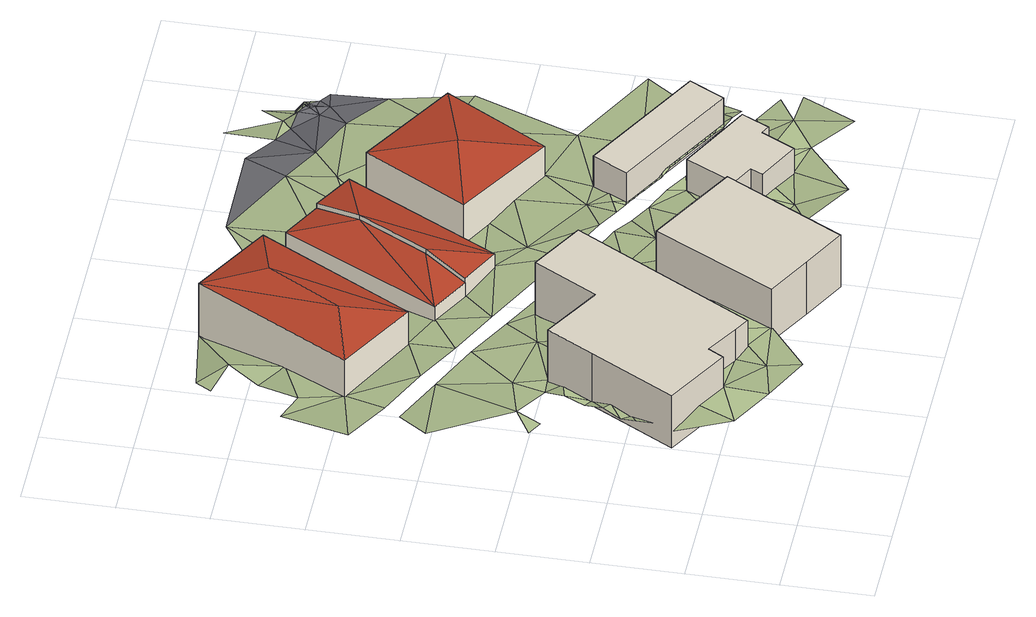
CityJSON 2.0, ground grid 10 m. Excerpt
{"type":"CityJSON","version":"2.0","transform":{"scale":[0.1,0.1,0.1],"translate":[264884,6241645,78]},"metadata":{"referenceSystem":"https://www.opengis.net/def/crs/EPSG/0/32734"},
"CityObjects":{
"building1":{"type":"Building","attributes":{"address":"101 Ritchie Street University Estate Cape Town","building":"house","building:levels":2,"building_height":6.9,"roof_height":94,"ground_height":85.1,"plus_code":"4FRW3F64+7GV"},"geometry":[{"type":"Solid","lod":"1","boundaries":[[[[0,1,2,3]],[[1,4,5,2]],[[4,6,7,5]],[[6,8,9,7]],[[8,10,11,9]],[[10,12,13,11]],[[12,14,15,13]],[[14,16,17,15]],[[16,18,19,17]],[[18,0,3,19]],[[3,2,5,7,9,11,13,15,17,19]],[[18,16,14,12,10,8,6,4,1,0]]]]}]},
"building2":{"type":"Building","attributes":{"address":"103 Ritchie Street University Estate Cape Town","building":"house","building:levels":2,"building_height":6.9,"roof_height":95.2,"ground_height":86.9,"plus_code":"4FRW3F64+7H8"},"geometry":[{"type":"Solid","lod":"1","boundaries":[[[[20,21,22,23]],[[21,24,25,22]],[[24,26,27,25]],[[26,28,29,27]],[[28,30,31,29]],[[30,20,23,31]],[[23,22,25,27,29,31]],[[30,28,26,24,21,20]]]]}]},
"building3":{"type":"Building","attributes":{"address":"70 Selbourne Road University Estate Cape Town","building":"house","building:levels":2,"building_height":6.9,"roof_height":89.1,"ground_height":80.5,"plus_code":"4FRW3F64+CGG"},"geometry":[{"type":"Solid","lod":"2","boundaries":[[[[32,33,34]],[[32,34,35]],[[32,35,36]],[[36,37,33]],[[36,33,32]],[[33,37,34]],[[38,39,36,35]],[[39,40,37,36]],[[40,41,34,37]],[[41,38,35,34]],[[41,40,39,38]]]],"semantics":{"surfaces":[{"type":"RoofSurface"},{"type":"WallSurface"},{"type":"GroundSurface"}],"values":[[0,0,0,0,0,0,1,1,1,1,2]]}}]},
"building4":{"type":"Building","attributes":{"address":"72 Selbourne Road University Estate Cape Town","building":"house","building:levels":1,"building_height":4.1,"roof_height":86.6,"ground_height":81.4,"plus_code":"4FRW3F64+CH4"},"geometry":[{"type":"Solid","lod":"2","boundaries":[[[[42,43,44]],[[45,46,47]],[[44,46,42]],[[42,46,45]],[[48,49,44,43]],[[49,50,46,44]],[[50,51,47,46]],[[51,52,45,47]],[[52,53,42,45]],[[53,48,43,42]],[[53,52,51,50,49,48]]]],"semantics":{"surfaces":[{"type":"RoofSurface"},{"type":"WallSurface"},{"type":"GroundSurface"}],"values":[[0,0,0,0,1,1,1,1,1,1,2]]}}]},
"building5":{"type":"Building","attributes":{"address":"72A Selbourne Road University Estate Cape Town","building":"house","building:levels":1,"building_height":4.1,"roof_height":86.7,"ground_height":82,"plus_code":"4FRW3F64+9JR"},"geometry":[{"type":"Solid","lod":"2","boundaries":[[[[54,55,56]],[[54,56,57]],[[55,58,56]],[[54,57,59]],[[60,61,56,58]],[[61,62,57,56]],[[62,63,59,57]],[[63,64,54,59]],[[64,65,55,54]],[[65,60,58,55]],[[65,64,63,62,61,60]]]],"semantics":{"surfaces":[{"type":"RoofSurface"},{"type":"WallSurface"},{"type":"GroundSurface"}],"values":[[0,0,0,0,1,1,1,1,1,1,2]]}}]},
"building6":{"type":"Building","attributes":{"building":"garage","building:levels":1,"building_height":4.1,"roof_height":91,"ground_height":86.4,"plus_code":"4FRW3F64+7MC"},"geometry":[{"type":"Solid","lod":"1","boundaries":[[[[66,67,68,69]],[[67,70,71,68]],[[70,72,73,71]],[[72,74,75,73]],[[74,76,77,75]],[[76,78,79,77]],[[78,80,81,79]],[[80,66,69,81]],[[69,68,71,73,75,77,79,81]],[[80,78,76,74,72,70,67,66]]]]}]},
"building7":{"type":"Building","attributes":{"address":"74 Selbourne Road University Estate Cape Town","building":"house","building:levels":2,"building_height":6.9,"roof_height":90.5,"ground_height":82.1,"plus_code":"4FRW3F64+9JQ"},"geometry":[{"type":"Solid","lod":"2","boundaries":[[[[82,83,84]],[[83,85,84]],[[83,86,85]],[[82,86,83]],[[87,88,82,84]],[[88,89,86,82]],[[89,90,85,86]],[[90,87,84,85]],[[90,89,88,87]]]],"semantics":{"surfaces":[{"type":"RoofSurface"},{"type":"WallSurface"},{"type":"GroundSurface"}],"values":[[0,0,0,0,1,1,1,1,2]]}}]},
"building8":{"type":"Building","attributes":{"address":"Selbourne Road University Estate Cape Town","building":"garage","building:levels":1,"building_height":4.1,"roof_height":90.2,"ground_height":85.6,"plus_code":"4FRW3F64+8M7"},"geometry":[{"type":"Solid","lod":"1","boundaries":[[[[91,92,93,94]],[[92,95,96,93]],[[95,97,98,96]],[[97,91,94,98]],[[94,93,96,98]],[[97,95,92,91]]]]}]},
"terrain1":{"type":"TINRelief","geometry":[{"type":"CompositeSurface","lod":"1","boundaries":[[[99,100,101]],[[102,103,104]],[[105,101,100]],[[105,100,106]],[[103,107,104]],[[107,103,108]],[[109,107,108]],[[110,111,112]],[[113,105,106]],[[114,109,108]],[[106,115,113]],[[109,114,116]],[[117,118,105]],[[114,119,116]],[[105,113,117]],[[120,119,114]],[[121,122,111]],[[123,117,113]],[[113,115,124]],[[120,125,119]],[[125,126,111]],[[122,121,127]],[[125,120,128]],[[124,123,113]],[[121,111,126]],[[129,130,131]],[[125,128,126]],[[129,131,132]],[[123,124,133]],[[128,134,126]],[[135,131,130]],[[132,131,136]],[[128,137,134]],[[121,126,138]],[[124,139,133]],[[138,126,134]],[[140,134,137]],[[141,136,131]],[[131,135,142]],[[133,139,143]],[[136,141,144]],[[145,142,135]],[[12,134,140]],[[138,134,146]],[[144,141,147]],[[139,30,143]],[[12,146,134]],[[147,148,149]],[[145,150,142]],[[150,145,151]],[[146,12,152]],[[147,141,39]],[[30,153,143]],[[39,148,147]],[[154,155,156]],[[151,157,150]],[[153,152,12]],[[142,150,158]],[[159,155,154]],[[159,160,155]],[[153,30,161]],[[162,161,30]],[[142,158,163]],[[160,159,164]],[[152,153,165]],[[166,157,151]],[[164,167,160]],[[161,165,153]],[[151,168,166]],[[161,162,169]],[[167,164,170]],[[171,165,161]],[[169,162,172]],[[161,169,171]],[[167,170,173]],[[174,172,167]],[[168,175,166]],[[49,163,158]],[[175,176,166]],[[177,167,173]],[[178,175,168]],[[177,174,167]],[[171,169,179]],[[176,180,166]],[[181,169,172]],[[170,182,173]],[[183,163,49]],[[179,169,181]],[[176,184,180]],[[172,174,67]],[[175,185,176]],[[184,186,180]],[[177,173,187]],[[174,177,188]],[[178,189,175]],[[172,67,181]],[[184,176,185]],[[190,173,182]],[[173,190,187]],[[191,186,184]],[[178,192,189]],[[186,191,193]],[[175,194,185]],[[195,196,192]],[[189,194,175]],[[192,196,189]],[[197,195,198]],[[197,196,195]],[[181,67,199]],[[200,197,198]],[[198,201,200]],[[201,202,200]],[[196,197,203]],[[204,202,201]],[[189,196,203]],[[205,183,49]],[[193,191,206]],[[202,204,207]],[[182,208,190]],[[207,204,209]],[[199,67,210]],[[209,211,207]],[[189,203,95]],[[212,193,206]],[[213,211,209]],[[67,214,210]],[[211,213,215]],[[215,213,216]],[[49,63,205]],[[208,217,190]],[[216,218,215]],[[194,189,219]],[[218,216,220]],[[95,219,189]],[[220,221,218]],[[210,214,222]],[[223,224,217]],[[221,220,225]],[[208,223,217]],[[88,212,206]],[[225,226,221]],[[227,226,225]],[[214,228,222]],[[226,227,229]],[[229,227,230]],[[228,214,231]],[[212,88,232]],[[229,230,233]],[[230,234,233]],[[235,223,236]],[[208,237,223]],[[234,238,233]],[[239,228,231]],[[240,219,95]],[[241,238,234]],[[236,239,235]],[[242,237,208]],[[243,63,232]],[[63,243,205]],[[223,237,236]],[[238,241,244]],[[228,239,245]],[[95,246,240]],[[241,247,244]],[[236,245,239]],[[232,88,248]],[[247,249,244]],[[249,247,250]],[[250,251,249]],[[252,245,236]],[[251,250,253]],[[237,252,236]],[[253,254,251]],[[254,253,255]],[[242,256,237]],[[243,232,248]],[[255,257,254]],[[257,255,258]],[[259,219,240]],[[237,260,252]],[[259,248,88]],[[261,257,258]],[[257,261,262]],[[263,261,258]],[[264,261,263]],[[246,265,240]],[[262,261,264]],[[264,266,262]],[[243,248,267]],[[265,246,266]],[[268,248,259]],[[240,269,259]],[[268,267,248]],[[268,259,270]],[[270,259,269]],[[271,272,273]],[[271,274,272]],[[275,271,273]],[[275,276,271]],[[277,276,275]],[[271,276,278]],[[279,276,277]],[[277,280,279]],[[280,281,279]],[[279,278,276]],[[281,282,279]],[[282,278,279]],[[283,282,281]],[[281,284,283]],[[278,285,271]],[[278,282,286]],[[282,283,286]],[[285,278,286]]]}]},
"road1":{"type":"Road","attributes":{"highway":"residential","name":"Selbourne Road","surface":"asphalt","lanes":1,"width":5.6,"oneway":"yes"},"geometry":[{"type":"MultiSurface","lod":"1","boundaries":[[[287,205,243]],[[287,243,267]],[[287,267,272]],[[268,288,267]],[[267,273,272]],[[288,273,267]],[[268,289,288]],[[289,268,270]],[[273,288,275]],[[290,275,288]],[[291,288,289]],[[288,291,290]],[[277,275,290]],[[292,290,291]],[[277,290,292]],[[289,293,291]],[[292,280,277]],[[291,293,292]],[[292,281,280]],[[281,292,293]],[[289,270,294]],[[284,293,289]],[[293,284,281]],[[294,284,289]]]}]}
},
"vertices":[
[24,137,71],[97,96,71],[97,96,140],[24,137,140],[107,113,71],[107,113,140],[143,92,71],[143,92,140],[161,82,71],[161,82,140],[276,282,71],[276,282,140],[215,316,71],[215,316,140],[174,245,71],[174,245,140],[108,283,71],[108,283,140],[78,231,71],[78,231,140],
[194,63,89],[244,36,89],[244,36,158],[194,63,158],[295,9,89],[295,9,158],[369,142,89],[369,142,158],[318,170,89],[318,170,158],[267,198,89],[267,198,158],
[196,593,107],[147,511,107],[167,441,94],[264,612,94],[173,663,94],[76,491,94],[264,612,25],[173,663,25],[76,491,25],[167,441,25],
[315,520,88],[341,570,75],[296,594,75],[272,442,88],[203,420,75],[248,396,75],[341,570,34],[296,594,34],[203,420,34],[248,396,34],[272,442,34],[315,520,34],
[315,520,94],[272,442,94],[293,373,81],[387,544,81],[248,396,81],[341,570,81],[248,396,40],[293,373,40],[387,544,40],[341,570,40],[315,520,40],[272,442,40],
[513,153,84],[429,196,84],[429,196,125],[513,153,125],[401,141,84],[401,141,125],[426,128,84],[426,128,125],[419,114,84],[419,114,125],[467,90,84],[467,90,125],[487,127,84],[487,127,125],[497,122,84],[497,122,125],
[398,528,110],[420,436,123],[510,463,110],[442,348,110],[331,413,110],[510,463,41],[398,528,41],[331,413,41],[442,348,41],
[546,179,76],[567,218,76],[567,218,117],[546,179,117],[427,294,76],[427,294,117],[406,255,76],[406,255,117],
[24,137,93],[42,74,102],[62,116,101],[34,155,93],[51,184,85],[34,176,93],[97,96,101],[91,47,103],[44,194,85],[64,208,87],[56,215,87],[39,278,70],[55,306,70],[22,287,70],[135,57,104],[78,231,77],[140,20,107],[69,237,77],[143,92,101],[107,113,101],[81,260,77],[98,265,77],[98,399,58],[19,395,56],[161,82,107],[194,63,107],[94,283,68],[103,319,68],[48,428,50],[108,283,73],[9,475,50],[59,446,51],[76,491,47],[45,553,35],[181,117,107],[167,305,74],[110,418,57],[71,539,41],[139,265,81],[148,371,66],[230,131,105],[174,245,82],[116,561,44],[167,441,52],[219,182,96],[97,586,30],[160,390,58],[199,343,67],[116,621,38],[100,652,21],[90,635,21],[203,420,58],[211,361,64],[249,314,71],[276,282,72],[324,40,103],[322,58,103],[314,44,103],[248,396,58],[249,507,45],[337,63,103],[330,72,103],[296,237,83],[318,170,90],[216,526,45],[346,81,97],[300,286,72],[293,373,65],[350,107,97],[311,305,72],[341,212,87],[381,62,101],[350,258,83],[369,142,90],[412,79,95],[401,141,90],[326,345,68],[317,388,60],[419,114,95],[362,276,79],[375,244,79],[317,416,60],[400,230,79],[443,28,99],[264,612,34],[331,413,60],[365,393,62],[328,437,50],[437,105,95],[426,128,89],[400,296,73],[467,90,93],[351,447,50],[387,262,79],[340,459,50],[400,373,69],[400,255,79],[403,269,79],[406,255,79],[406,252,79],[426,216,84],[410,253,79],[412,248,79],[415,250,79],[416,275,79],[419,245,79],[351,667,28],[371,482,48],[423,246,79],[510,80,93],[425,241,79],[451,201,84],[432,241,79],[364,502,48],[438,234,79],[471,174,89],[441,236,79],[444,231,79],[478,109,93],[450,231,79],[442,348,72],[450,227,79],[459,227,84],[476,187,84],[497,122,93],[487,127,89],[463,220,84],[467,222,84],[469,216,84],[501,173,89],[476,217,84],[475,213,84],[495,162,89],[387,544,41],[485,212,84],[488,206,84],[506,140,89],[528,137,88],[552,106,93],[493,208,84],[513,153,88],[506,325,77],[501,199,84],[553,42,100],[436,620,35],[510,198,84],[526,159,88],[497,256,81],[513,192,84],[436,566,42],[519,194,84],[520,188,84],[528,189,84],[552,145,88],[526,185,84],[537,184,84],[538,177,84],[593,103,91],[546,179,84],[551,170,88],[510,463,61],[585,126,91],[561,183,83],[555,197,84],[564,163,87],[579,198,83],[609,270,79],[567,218,83],[478,596,37],[521,572,45],[570,445,61],[567,536,46],[540,642,23],[507,644,23],[528,632,23],[530,703,6],[539,626,38],[547,627,23],[550,620,38],[553,632,23],[553,623,38],[552,619,38],[554,618,38],[556,623,38],[563,617,34],[566,608,34],[566,669,12],[572,635,12],
[463,668,30],[538,603,38],[553,595,38],[548,615,38],[551,610,38],[551,616,38],[557,610,34],[578,599,34]
]}
